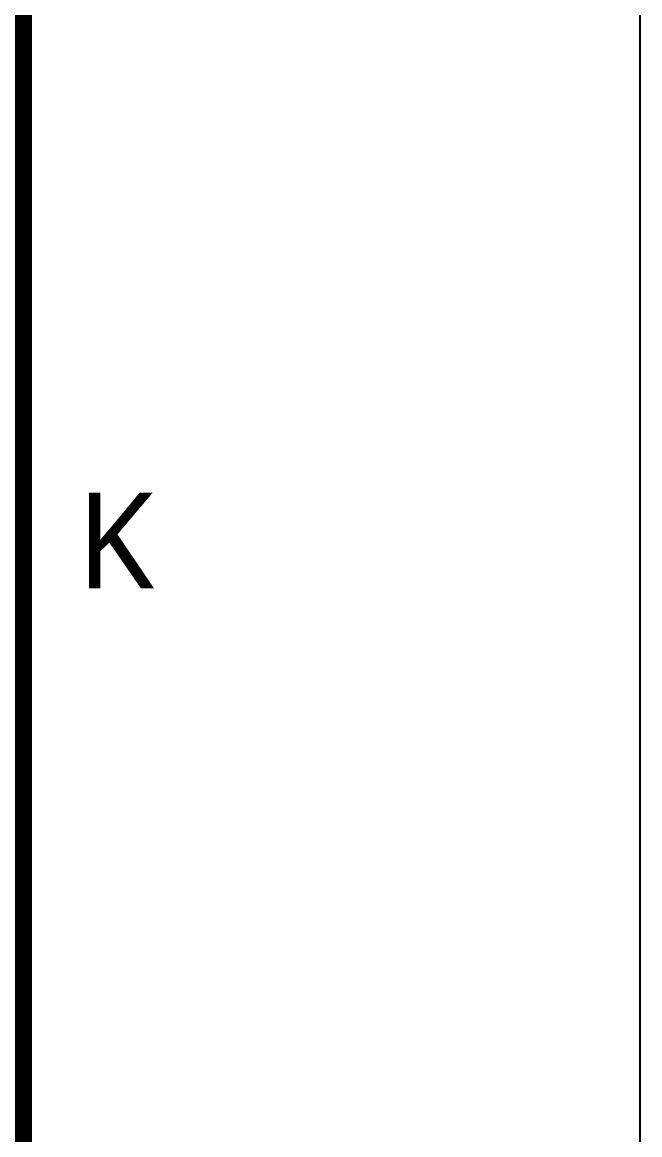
# Model space of a CAD drawing. Header units: millimetres. Extents: x -17369 to 294000, y -718917 to 220315.
# Drawn here: x 287213 to 294000, y -207174 to -194957 of the extents above; entities that cross this region are included whole.
import ezdxf
from ezdxf.enums import TextEntityAlignment as Align

# ---------------------------------------------------------------- set-up
doc = ezdxf.new("R2010")
doc.units = ezdxf.units.MM
doc.header["$LTSCALE"] = 350
doc.layers.get('Defpoints').update_dxf_attribs({"color": 181})
doc.layers.add('FORM$0$KIA-Form$2$A-FORM', color=7, linetype='Continuous')
doc.layers.add('X-200-S-COL$0$Defpoint', color=171, linetype='Continuous', plot=False)
doc.styles.add('FORM$0$맑은고딕', font='malgun.ttf')

# ---------------------------------------------------------------- blocks, each defined once
blk = doc.blocks.new('X-200-S-COL$0$Form-Bo')
blk.add_lwpolyline([(0, 207900), (294000, 207900), (294000, 0), (0, 0)], close=True)

msp = doc.modelspace()

# ---------------------------------------------------------------- linework, layer by layer
at = {"layer": 'Defpoints', "color": 3}
msp.add_lwpolyline([(0, -175892.4), (294000, -175892.4), (294000, -383792.4), (0, -383792.4)], close=True, dxfattribs=at)
at = {"layer": 'FORM$0$KIA-Form$2$A-FORM', "color": 6, "const_width": 350}
msp.add_lwpolyline([(287147, -376635), (287147, -183049.8), (8400, -183049.8), (8400, -376635)], close=True, dxfattribs=at)

# ---------------------------------------------------------------- block references
at = {"layer": 'X-200-S-COL$0$Defpoint'}
msp.add_blockref('X-200-S-COL$0$Form-Bo', (0, -383792.4), dxfattribs=at)

# ---------------------------------------------------------------- texts
at = {"layer": 'FORM$0$KIA-Form$2$A-FORM', "color": 4, "style": 'FORM$0$맑은고딕'}
msp.add_text('K', height=1050, dxfattribs=at).set_placement((287815.7, -200648.5), align=Align.MIDDLE_LEFT)

doc.saveas('drawing.dxf')
